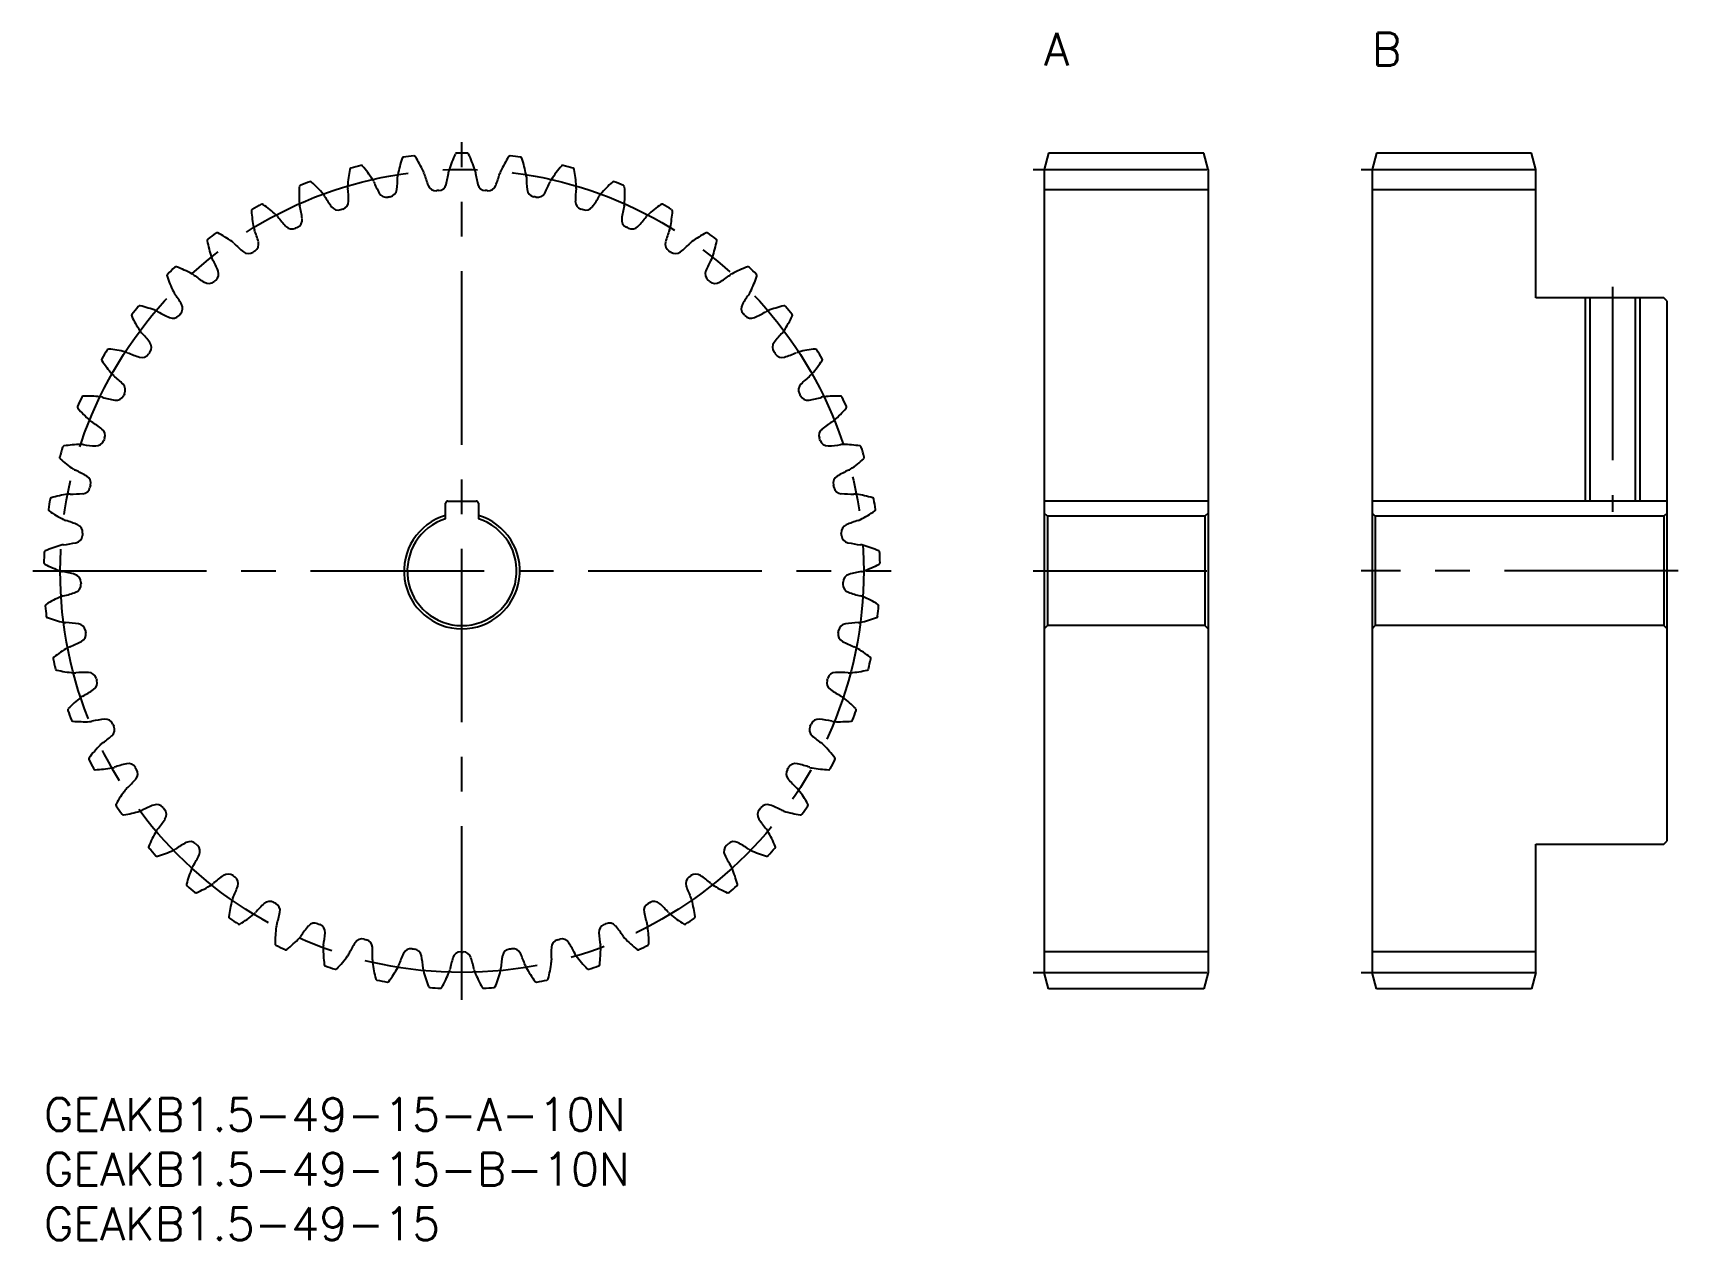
# Model space of a CAD drawing. Extents: x -1 to 150, y -13 to 97.
import ezdxf

# ---------------------------------------------------------------- set-up
doc = ezdxf.new("R2010")
doc.units = 0
doc.header["$LTSCALE"] = 0.5
doc.linetypes.add('CENTER', pattern=[50.8, 31.75, -6.35, 6.35, -6.35])
for name, color, linetype in [('MSM_CENTER', 1, 'CENTER'), ('MSM_CONTINUOUS', 7, 'CONTINUOUS'), ('MSM_NARROW', 5, 'CONTINUOUS'), ('MSM_PART_NUMBER', 7, 'CONTINUOUS')]:
    doc.layers.add(name, color=color, linetype=linetype)
doc.styles.get("Standard").update_dxf_attribs({"font": 'txt.shx', "height": 1, "bigfont": 'bigfont.shx'})

# ---------------------------------------------------------------- blocks, each defined once
blk = doc.blocks.new('*U2')
at = {"layer": 'MSM_PART_NUMBER'}
blk.add_text('GEAKB1.5-49-15-A-10N', height=3, dxfattribs=at).set_placement((0, -3))
blk = doc.blocks.new('*U3')
at = {"layer": 'MSM_PART_NUMBER'}
blk.add_text('GEAKB1.5-49-15-B-10N', height=3, dxfattribs=at).set_placement((0, -8))
blk = doc.blocks.new('*U4')
at = {"layer": 'MSM_PART_NUMBER'}
blk.add_text('GEAKB1.5-49-15', height=3, dxfattribs=at).set_placement((0, -13))
blk = doc.blocks.new('*U5')
at = {"layer": 'MSM_PART_NUMBER'}
blk.add_text('B', height=3, dxfattribs=at).set_placement((121.5, 94.5))
blk = doc.blocks.new('*U6')
at = {"layer": 'MSM_PART_NUMBER'}
blk.add_text('A', height=3, dxfattribs=at).set_placement((91.5, 94.5))

msp = doc.modelspace()

# ---------------------------------------------------------------- linework, layer by layer
at = {"layer": 'MSM_CENTER'}
for p, q in [((38.25, 9), (38.25, 87.5)), ((90.5, 85), (107.5, 85)), ((120.5, 85), (137.5, 85)), ((143.5, 74.25), (143.5, 53.65)), ((-1, 48.25), (77.5, 48.25)), ((90.5, 48.25), (107.5, 48.25)), ((149.5, 48.25), (120.5, 48.25)), ((90.5, 11.5), (107.5, 11.5)), ((120.5, 11.5), (137.5, 11.5))]:
    msp.add_line(p, q, dxfattribs=at)
msp.add_circle((38.25, 48.25), 36.75, dxfattribs=at)
at = {"layer": 'MSM_CONTINUOUS'}
for p, q in [((91.9, 86.5), (91.5, 85)), ((106.1, 86.5), (91.9, 86.5)), ((106.5, 85), (106.1, 86.5)), ((121.9, 86.5), (121.5, 85)), ((136.1, 86.5), (121.9, 86.5)), ((136.5, 85), (136.1, 86.5)), ((91.5, 85), (91.5, 11.5)), ((106.5, 85), (106.5, 11.5)), ((121.5, 85), (121.5, 11.5)), ((136.5, 73.25), (136.5, 85)), ((106.5, 83.12), (91.5, 83.12)), ((136.5, 83.12), (121.5, 83.12)), ((148.2, 73.25), (136.5, 73.25)), ((141.43, 73.25), (141.43, 54.65)), ((145.57, 73.25), (145.57, 54.65)), ((148.5, 72.95), (148.2, 73.25)), ((148.5, 23.55), (148.5, 72.95)), ((36.75, 53.02), (36.75, 54.45)), ((36.95, 54.65), (39.55, 54.65)), ((39.75, 54.45), (39.75, 53.02)), ((106.5, 54.65), (91.5, 54.65)), ((148.5, 54.65), (121.5, 54.65)), ((91.8, 53.25), (91.5, 53.55)), ((106.2, 53.25), (91.8, 53.25)), ((91.8, 53.25), (91.8, 43.25)), ((106.5, 53.55), (106.2, 53.25)), ((106.2, 53.25), (106.2, 43.25)), ((121.8, 53.25), (121.5, 53.55)), ((148.2, 53.25), (121.8, 53.25)), ((121.8, 53.25), (121.8, 43.25)), ((148.5, 53.55), (148.2, 53.25)), ((148.2, 53.25), (148.2, 43.25)), ((91.8, 43.25), (91.5, 42.95)), ((106.2, 43.25), (91.8, 43.25)), ((106.5, 42.95), (106.2, 43.25)), ((121.8, 43.25), (121.5, 42.95)), ((148.2, 43.25), (121.8, 43.25)), ((148.5, 42.95), (148.2, 43.25)), ((136.5, 23.25), (148.2, 23.25)), ((136.5, 11.5), (136.5, 23.25)), ((148.2, 23.25), (148.5, 23.55)), ((106.5, 13.38), (91.5, 13.38)), ((136.5, 13.38), (121.5, 13.38)), ((91.9, 10), (91.5, 11.5)), ((106.5, 11.5), (106.1, 10)), ((121.9, 10), (121.5, 11.5)), ((136.5, 11.5), (136.1, 10)), ((106.1, 10), (91.9, 10)), ((136.1, 10), (121.9, 10))]:
    msp.add_line(p, q, dxfattribs=at)
for centre, radius, start, end in [((44.42, 82.23), 12.25, 161.9758, 169.1837), ((32.91, 85.97), 0.15, 98.0556, 161.9758), ((38.25, 48.25), 38.25, 96.6382, 98.0556), ((33.85, 86.09), 0.15, 32.7181, 96.6382), ((23.67, 79.55), 12.25, 25.5102, 32.7181), ((48.71, 81.16), 12.25, 154.6289, 161.8367), ((37.78, 86.35), 0.15, 90.7087, 154.6289), ((38.25, 48.25), 38.25, 89.2913, 90.7087), ((38.72, 86.35), 0.15, 25.3711, 89.2913), ((27.79, 81.16), 12.25, 18.1633, 25.3711), ((52.83, 79.55), 12.25, 147.2819, 154.4898), ((42.65, 86.09), 0.15, 83.3618, 147.282), ((38.25, 48.25), 38.25, 81.9444, 83.3618), ((43.59, 85.97), 0.15, 18.0242, 81.9443), ((32.08, 82.23), 12.25, 10.8163, 18.0242), ((40.02, 82.74), 12.25, 169.3227, 176.5306), ((28.13, 84.98), 0.15, 105.4026, 169.3228), ((38.25, 48.25), 38.25, 103.9852, 105.4026), ((29.04, 85.22), 0.15, 40.065, 103.9852), ((19.78, 77.43), 12.25, 32.8571, 40.065), ((21.47, 84.42), 10.89, 353.3209, 359.4215), ((33.6, 84.3), 1.24, 169.1837, 179.4807), ((33.6, 84.3), 1.24, 15.2132, 25.5102), ((45.3, 87.49), 10.89, 195.2724, 201.373), ((26.24, 86.27), 10.89, 345.974, 352.0745), ((38.25, 84.59), 1.24, 161.8367, 172.1338), ((38.25, 84.59), 1.24, 7.8662, 18.1633), ((50.26, 86.27), 10.89, 187.9255, 194.026), ((31.2, 87.49), 10.89, 338.627, 344.7276), ((42.9, 84.3), 1.24, 154.4898, 164.7868), ((42.9, 84.3), 1.24, 0.5193, 10.8163), ((55.03, 84.42), 10.89, 180.5785, 186.6791), ((56.72, 77.43), 12.25, 139.935, 147.1429), ((47.46, 85.22), 0.15, 76.0148, 139.935), ((38.25, 48.25), 38.25, 74.5974, 76.0148), ((48.37, 84.98), 0.15, 10.6773, 74.5973), ((36.48, 82.74), 12.25, 3.4694, 10.6773), ((35.6, 82.68), 12.25, 176.6697, 183.8776), ((23.52, 83.39), 0.15, 112.7498, 176.6697), ((38.25, 48.25), 38.25, 111.3321, 112.7495), ((24.39, 83.74), 0.15, 47.412, 111.3321), ((16.2, 74.83), 12.25, 40.2041, 47.412), ((29.03, 83.41), 1.24, 176.5306, 186.8276), ((16.99, 81.98), 10.89, 0.6678, 6.7684), ((29.03, 83.41), 1.24, 22.5601, 32.8571), ((40.23, 88.07), 10.89, 202.6193, 208.7199), ((31.34, 83.2), 0.75, 208.7199, 281.1916), ((31.54, 83.24), 0.75, 280.8492, 353.3209), ((35.86, 83.79), 0.75, 201.373, 273.8446), ((38.25, 48.25), 34.88, 93.5023, 93.8446), ((36.07, 83.81), 0.75, 273.5023, 345.974), ((40.43, 83.81), 0.75, 194.026, 266.4977), ((38.25, 48.25), 34.88, 86.1554, 86.4977), ((40.64, 83.79), 0.75, 266.1554, 338.627), ((44.96, 83.24), 0.75, 186.6791, 259.1508), ((45.16, 83.2), 0.75, 258.8084, 331.2801), ((36.27, 88.07), 10.89, 331.2801, 337.3807), ((47.47, 83.41), 1.24, 147.1428, 157.4399), ((59.51, 81.98), 10.89, 173.2316, 179.3322), ((47.47, 83.41), 1.24, 353.1724, 3.4694), ((60.3, 74.83), 12.25, 132.588, 139.7959), ((52.11, 83.74), 0.15, 68.6679, 132.5881), ((38.25, 48.25), 38.25, 67.2505, 68.6679), ((52.98, 83.39), 0.15, 3.3303, 67.2505), ((40.9, 82.68), 12.25, 356.1224, 3.3303), ((19.14, 81.21), 0.15, 120.0962, 184.0166), ((38.25, 48.25), 38.25, 118.679, 120.0965), ((19.97, 81.68), 0.15, 54.7589, 118.6791), ((12.98, 71.79), 12.25, 47.551, 54.7589), ((24.61, 81.94), 1.24, 183.8776, 194.1746), ((12.85, 78.98), 10.89, 8.0148, 14.1154), ((24.61, 81.94), 1.24, 29.9071, 40.2041), ((35.12, 88), 10.89, 209.9663, 216.0669), ((26.92, 82.03), 0.75, 216.0669, 288.5385), ((38.25, 48.25), 34.87, 108.1962, 108.5385), ((27.13, 82.09), 0.75, 288.1962, 0.6679), ((38.25, 48.25), 34.87, 100.8492, 101.1916), ((38.25, 48.25), 34.88, 78.8084, 79.1508), ((49.37, 82.09), 0.75, 179.3322, 251.8038), ((38.25, 48.25), 34.87, 71.4615, 71.8038), ((49.58, 82.03), 0.75, 251.4615, 323.9332), ((41.38, 88), 10.89, 323.9332, 330.0337), ((51.89, 81.94), 1.24, 139.7959, 150.0929), ((63.65, 78.98), 10.89, 165.8846, 171.9852), ((51.89, 81.94), 1.24, 345.8254, 356.1225), ((63.52, 71.79), 12.25, 125.2411, 132.449), ((56.53, 81.68), 0.15, 61.321, 125.2411), ((38.25, 48.25), 38.25, 59.9035, 61.321), ((57.36, 81.21), 0.15, 355.9834, 59.9036), ((31.21, 82.06), 12.25, 184.0166, 191.2245), ((20.42, 79.92), 1.24, 37.254, 47.551), ((30.06, 87.27), 10.89, 217.3132, 223.4138), ((22.7, 80.3), 0.75, 223.4138, 295.8855), ((22.89, 80.39), 0.75, 295.5431, 8.0148), ((53.61, 80.39), 0.75, 171.9852, 244.4569), ((53.8, 80.3), 0.75, 244.1145, 316.5862), ((46.44, 87.27), 10.89, 316.5862, 322.6868), ((56.08, 79.92), 1.24, 132.449, 142.746), ((45.29, 82.06), 12.25, 348.7755, 355.9834), ((15.09, 78.5), 0.15, 127.4437, 191.3636), ((26.95, 80.88), 12.25, 191.3636, 198.5714), ((38.25, 48.25), 38.25, 126.026, 127.4434), ((15.84, 79.06), 0.15, 62.1058, 126.026), ((10.18, 68.37), 12.25, 54.898, 62.1058), ((16.51, 77.38), 1.24, 44.6009, 54.898), ((20.42, 79.92), 1.24, 191.2245, 201.5215), ((9.13, 75.48), 10.89, 15.3617, 21.4623), ((18.9, 78.16), 0.75, 302.8901, 15.3617), ((38.25, 48.25), 34.87, 115.5431, 115.8855), ((38.25, 48.25), 34.88, 64.1145, 64.4569), ((57.6, 78.16), 0.75, 164.6383, 237.11), ((67.37, 75.48), 10.89, 158.5377, 164.6383), ((56.08, 79.92), 1.24, 338.4785, 348.7755), ((59.99, 77.38), 1.24, 125.102, 135.3991), ((66.32, 68.37), 12.25, 117.8942, 125.102), ((60.66, 79.06), 0.15, 53.974, 117.8942), ((38.25, 48.25), 38.25, 52.5566, 53.974), ((49.55, 80.88), 12.25, 341.4286, 348.6364), ((61.41, 78.5), 0.15, 348.6364, 52.5567), ((16.51, 77.38), 1.24, 198.5714, 208.8685), ((5.89, 71.53), 10.89, 22.7087, 28.8092), ((25.14, 85.9), 10.89, 224.6601, 230.7607), ((18.73, 78.05), 0.75, 230.7607, 303.2324), ((38.25, 48.25), 34.88, 122.89, 123.2324), ((38.25, 48.25), 34.87, 56.7676, 57.11), ((57.77, 78.05), 0.75, 236.7676, 309.2393), ((51.36, 85.9), 10.89, 309.2393, 315.3399), ((70.61, 71.53), 10.89, 151.1908, 157.2913), ((59.99, 77.38), 1.24, 331.1315, 341.4286), ((11.41, 75.29), 0.15, 134.7903, 198.7105), ((38.25, 48.25), 38.25, 133.3729, 134.7903), ((12.09, 75.94), 0.15, 69.4528, 133.373), ((7.84, 64.61), 12.25, 62.2449, 69.4528), ((12.97, 74.36), 1.24, 51.9479, 62.2449), ((20.43, 83.92), 10.89, 232.0071, 238.1077), ((15.24, 75.45), 0.75, 310.237, 22.7087), ((61.26, 75.45), 0.75, 157.2913, 229.763), ((56.07, 83.92), 10.89, 301.8923, 307.9929), ((63.53, 74.36), 1.24, 117.7551, 128.0521), ((68.66, 64.61), 12.25, 110.5472, 117.7551), ((64.41, 75.94), 0.15, 46.6271, 110.5473), ((38.25, 48.25), 38.25, 45.2097, 46.6271), ((65.09, 75.29), 0.15, 341.2895, 45.2097), ((22.87, 79.17), 12.25, 198.7105, 205.9184), ((12.97, 74.36), 1.24, 205.9184, 216.2154), ((15.08, 75.31), 0.75, 238.1077, 310.5793), ((38.25, 48.25), 34.87, 130.237, 130.5793), ((38.25, 48.25), 34.88, 49.4207, 49.763), ((61.42, 75.31), 0.75, 229.4207, 301.8924), ((63.53, 74.36), 1.24, 323.7846, 334.0816), ((53.63, 79.17), 12.25, 334.0816, 341.2895), ((38.25, 48.25), 38.25, 140.7199, 142.1373), ((8.76, 72.37), 0.15, 76.7997, 140.7199), ((6, 60.59), 12.25, 69.5918, 76.7997), ((3.17, 67.2), 10.89, 30.0556, 36.1562), ((11.95, 72.28), 0.75, 317.5839, 30.0556), ((64.55, 72.28), 0.75, 149.9444, 222.4161), ((73.33, 67.2), 10.89, 143.8438, 149.9444), ((70.5, 60.59), 12.25, 103.2003, 110.4082), ((67.74, 72.37), 0.15, 39.2801, 103.2003), ((38.25, 48.25), 38.25, 37.8627, 39.2801), ((8.17, 71.63), 0.15, 142.1373, 206.0575), ((19.04, 76.95), 12.25, 206.0574, 213.2653), ((9.83, 70.91), 1.24, 59.2948, 69.5918), ((16.02, 81.34), 10.89, 239.354, 245.4546), ((11.81, 72.12), 0.75, 245.4546, 317.9263), ((38.25, 48.25), 34.88, 137.5839, 137.9263), ((38.25, 48.25), 34.88, 42.0737, 42.4161), ((64.69, 72.12), 0.75, 222.0737, 294.5454), ((60.48, 81.34), 10.89, 294.5454, 300.646), ((66.67, 70.91), 1.24, 110.4082, 120.7052), ((57.46, 76.95), 12.25, 326.7347, 333.9426), ((68.33, 71.63), 0.15, 333.9426, 37.8628), ((9.83, 70.91), 1.24, 213.2653, 223.5623), ((1.04, 62.56), 10.89, 37.4025, 43.5031), ((75.46, 62.56), 10.89, 136.4969, 142.5975), ((66.67, 70.91), 1.24, 316.4377, 326.7347), ((38.25, 48.25), 38.25, 148.0668, 149.4842), ((5.92, 68.4), 0.15, 84.1466, 148.0668), ((4.68, 56.37), 12.25, 76.9388, 84.1466), ((7.17, 67.09), 1.24, 66.6417, 76.9388), ((11.97, 78.23), 10.89, 246.701, 252.8015), ((8.97, 68.54), 0.75, 252.8015, 325.2732), ((38.25, 48.25), 34.87, 144.9309, 145.2732), ((9.09, 68.72), 0.75, 324.9309, 37.4026), ((67.41, 68.72), 0.75, 142.5975, 215.0691), ((38.25, 48.25), 34.88, 34.7268, 35.0691), ((67.53, 68.54), 0.75, 214.7268, 287.1985), ((64.53, 78.23), 10.89, 287.1985, 293.299), ((69.33, 67.09), 1.24, 103.0612, 113.3583), ((71.82, 56.37), 12.25, 95.8534, 103.0612), ((70.58, 68.4), 0.15, 31.9332, 95.8534), ((38.25, 48.25), 38.25, 30.5158, 31.9332), ((5.43, 67.6), 0.15, 149.4842, 213.4044), ((15.53, 74.26), 12.25, 213.4044, 220.6122), ((7.17, 67.09), 1.24, 220.6122, 230.9093), ((69.33, 67.09), 1.24, 309.0907, 319.3878), ((60.97, 74.26), 12.25, 319.3878, 326.5956), ((71.07, 67.6), 0.15, 326.5956, 30.5158), ((-0.49, 57.68), 10.89, 44.7495, 50.8501), ((6.71, 64.82), 0.75, 332.2778, 44.7495), ((69.79, 64.82), 0.75, 135.2505, 207.7222), ((76.99, 57.68), 10.89, 129.1499, 135.2505), ((3.22, 63.24), 0.15, 156.8312, 220.7513), ((38.25, 48.25), 38.25, 155.4137, 156.8312), ((3.6, 64.1), 0.15, 91.4936, 155.4138), ((3.92, 52.01), 12.25, 84.2857, 91.4936), ((5.02, 62.96), 1.24, 73.9887, 84.2857), ((8.35, 74.62), 10.89, 254.0479, 260.1485), ((6.62, 64.63), 0.75, 260.1485, 332.6202), ((38.25, 48.25), 34.87, 152.2778, 152.6202), ((38.25, 48.25), 34.88, 27.3798, 27.7222), ((69.88, 64.63), 0.75, 207.3798, 279.8515), ((68.15, 74.62), 10.89, 279.8515, 285.9521), ((71.48, 62.96), 1.24, 95.7143, 106.0113), ((72.58, 52.01), 12.25, 88.5064, 95.7143), ((72.9, 64.1), 0.15, 24.5863, 88.5064), ((38.25, 48.25), 38.25, 23.1688, 24.5863), ((73.28, 63.24), 0.15, 319.2487, 23.1688), ((12.39, 71.14), 12.25, 220.7513, 227.9592), ((5.02, 62.96), 1.24, 227.9592, 238.2562), ((-1.37, 52.65), 10.89, 52.0964, 58.197), ((77.87, 52.65), 10.89, 121.803, 127.9036), ((71.48, 62.96), 1.24, 301.7438, 312.0408), ((64.11, 71.14), 12.25, 312.0408, 319.2487), ((4.85, 60.65), 0.75, 339.6247, 52.0964), ((38.25, 48.25), 34.88, 159.6247, 159.9671), ((71.65, 60.65), 0.75, 127.9036, 200.3753), ((38.25, 48.25), 34.88, 20.0329, 20.3753), ((38.25, 48.25), 38.25, 162.7607, 164.1781), ((1.86, 59.54), 0.15, 98.8405, 162.7607), ((3.72, 47.59), 12.25, 91.6327, 98.8405), ((3.41, 58.59), 1.24, 81.3356, 91.6327), ((5.22, 70.58), 10.89, 261.3948, 267.4954), ((4.78, 60.45), 0.75, 267.4954, 339.9671), ((71.72, 60.45), 0.75, 200.0329, 272.5046), ((71.28, 70.58), 10.89, 272.5046, 278.6052), ((73.09, 58.59), 1.24, 88.3673, 98.6644), ((72.78, 47.59), 12.25, 81.1595, 88.3673), ((74.64, 59.54), 0.15, 17.2393, 81.1595), ((38.25, 48.25), 38.25, 15.8219, 17.2393), ((1.59, 58.64), 0.15, 164.1781, 228.0983), ((9.67, 67.64), 12.25, 228.0983, 235.3061), ((3.41, 58.59), 1.24, 235.3061, 245.6032), ((-1.61, 47.55), 10.89, 59.4434, 65.5439), ((78.11, 47.55), 10.89, 114.4561, 120.5566), ((73.09, 58.59), 1.24, 294.3968, 304.6939), ((66.83, 67.64), 12.25, 304.6939, 311.9017), ((74.91, 58.64), 0.15, 311.9017, 15.8218), ((3.49, 56.07), 0.75, 274.8424, 347.314), ((3.54, 56.28), 0.75, 346.9717, 59.4434), ((38.25, 48.25), 34.88, 166.9717, 167.314), ((72.96, 56.28), 0.75, 120.5566, 193.0283), ((38.25, 48.25), 34.88, 12.686, 13.0283), ((73.01, 56.07), 0.75, 192.686, 265.1577), ((38.25, 48.25), 38.25, 170.1076, 171.525), ((0.72, 54.8), 0.15, 106.1875, 170.1076), ((4.09, 43.18), 12.25, 98.9796, 106.1875), ((2.37, 54.05), 1.24, 88.6826, 98.9796), ((2.64, 66.18), 10.89, 268.7418, 274.8424), ((36.95, 54.45), 0.2, 90, 180), ((39.55, 54.45), 0.2, 0, 90), ((73.86, 66.18), 10.89, 265.1576, 271.2582), ((74.13, 54.05), 1.24, 81.0204, 91.3174), ((72.41, 43.18), 12.25, 73.8125, 81.0204), ((75.78, 54.8), 0.15, 9.8924, 73.8126), ((38.25, 48.25), 38.25, 8.475, 9.8924), ((0.57, 53.87), 0.15, 171.525, 235.4452), ((7.43, 63.83), 12.25, 235.4452, 242.6531), ((2.37, 54.05), 1.24, 242.6531, 252.9501), ((-1.2, 42.46), 10.89, 66.7903, 72.8909), ((38.25, 48.25), 5.3, 106.4405, 73.5595), ((38.25, 48.25), 5, 107.4576, 72.5424), ((77.7, 42.46), 10.89, 107.1091, 113.2097), ((74.13, 54.05), 1.24, 287.0499, 297.3469), ((69.07, 63.83), 12.25, 297.3469, 304.5548), ((75.93, 53.87), 0.15, 304.5548, 8.4749), ((2.78, 51.56), 0.75, 282.1893, 354.661), ((2.8, 51.78), 0.75, 354.3186, 66.7903), ((38.25, 48.25), 34.87, 174.3186, 174.661), ((73.7, 51.78), 0.75, 113.2097, 185.6814), ((38.25, 48.25), 34.87, 5.339, 5.6814), ((73.72, 51.56), 0.75, 185.339, 257.8107), ((38.25, 48.25), 38.25, 177.4546, 178.872), ((0.19, 49.94), 0.15, 113.5344, 177.4546), ((5.02, 38.85), 12.25, 106.3265, 113.5344), ((1.92, 49.41), 1.24, 96.0295, 106.3265), ((0.64, 61.48), 10.89, 276.0887, 282.1893), ((75.86, 61.48), 10.89, 257.8107, 263.9113), ((74.58, 49.41), 1.24, 73.6735, 83.9705), ((71.48, 38.85), 12.25, 66.4656, 73.6735), ((76.31, 49.94), 0.15, 2.5454, 66.4656), ((38.25, 48.25), 38.25, 1.128, 2.5454), ((0.16, 49), 0.15, 178.872, 242.7922), ((5.69, 59.76), 12.25, 242.7921, 250), ((1.92, 49.41), 1.24, 250, 260.297), ((-0.13, 37.46), 10.89, 74.1372, 80.2378), ((76.63, 37.46), 10.89, 99.7622, 105.8628), ((74.58, 49.41), 1.24, 279.703, 290), ((70.81, 59.76), 12.25, 290, 297.2079), ((76.34, 49), 0.15, 297.2079, 1.128), ((2.64, 47.21), 0.75, 1.6656, 74.1372), ((2.65, 47), 0.75, 289.5362, 2.0079), ((38.25, 48.25), 34.87, 181.6656, 182.0079), ((38.25, 48.25), 34.88, 357.9921, 358.3344), ((73.85, 47), 0.75, 177.9921, 250.4638), ((73.86, 47.21), 0.75, 105.8628, 178.3344), ((0.28, 45.06), 0.15, 120.8813, 184.8015), ((6.49, 34.68), 12.25, 113.6735, 120.8813), ((2.07, 44.76), 1.24, 103.3764, 113.6735), ((-0.74, 56.56), 10.89, 283.4357, 289.5362), ((77.24, 56.56), 10.89, 250.4638, 256.5643), ((74.43, 44.76), 1.24, 66.3265, 76.6236), ((70.01, 34.68), 12.25, 59.1187, 66.3265), ((76.22, 45.06), 0.15, 355.1985, 59.1187), ((38.25, 48.25), 38.25, 184.8015, 186.2189), ((0.37, 44.12), 0.15, 186.2189, 250.1391), ((4.49, 55.5), 12.25, 250.1391, 257.3469), ((72.01, 55.5), 12.25, 282.6531, 289.8609), ((76.13, 44.12), 0.15, 289.8609, 353.781), ((38.25, 48.25), 38.25, 353.7811, 355.1985), ((2.07, 44.76), 1.24, 257.3469, 267.644), ((1.56, 32.64), 10.89, 81.4842, 87.5848), ((3.06, 42.67), 0.75, 9.0125, 81.4842), ((3.1, 42.46), 0.75, 296.8832, 9.3548), ((38.25, 48.25), 34.88, 189.0125, 189.3548), ((73.4, 42.46), 0.75, 170.6452, 243.1168), ((38.25, 48.25), 34.88, 350.6452, 350.9875), ((73.44, 42.67), 0.75, 98.5158, 170.9875), ((74.94, 32.64), 10.89, 92.4152, 98.5158), ((74.43, 44.76), 1.24, 272.356, 282.6531), ((8.49, 30.73), 12.25, 121.0204, 128.2283), ((2.82, 40.16), 1.24, 110.7234, 121.0204), ((-1.49, 51.5), 10.89, 290.7826, 296.8832), ((77.99, 51.5), 10.89, 243.1168, 249.2174), ((73.68, 40.16), 1.24, 58.9796, 69.2766), ((68.01, 30.73), 12.25, 51.7717, 58.9796), ((1, 40.23), 0.15, 128.2283, 192.1484), ((38.25, 48.25), 38.25, 192.1484, 193.5659), ((1.21, 39.31), 0.15, 193.5659, 257.486), ((3.83, 51.13), 12.25, 257.486, 264.6939), ((72.67, 51.13), 12.25, 275.3061, 282.514), ((75.29, 39.31), 0.15, 282.514, 346.4341), ((38.25, 48.25), 38.25, 346.4341, 347.8516), ((75.5, 40.23), 0.15, 347.8516, 51.7718), ((2.82, 40.16), 1.24, 264.6939, 274.9909), ((3.86, 28.08), 10.89, 88.8311, 94.9317), ((4.07, 38.22), 0.75, 16.3594, 88.8311), ((4.13, 38.01), 0.75, 304.2301, 16.7018), ((38.25, 48.25), 34.87, 196.3594, 196.7018), ((72.37, 38.01), 0.75, 163.2982, 235.7699), ((38.25, 48.25), 34.88, 343.2982, 343.6406), ((72.43, 38.22), 0.75, 91.1689, 163.6406), ((72.64, 28.08), 10.89, 85.0683, 91.1689), ((73.68, 40.16), 1.24, 265.0091, 275.3061), ((10.98, 27.07), 12.25, 128.3673, 135.5752), ((4.14, 35.7), 1.24, 118.0703, 128.3674), ((-1.58, 46.39), 10.89, 298.1295, 304.2301), ((78.08, 46.39), 10.89, 235.7699, 241.8705), ((72.36, 35.7), 1.24, 51.6327, 61.9297), ((65.52, 27.07), 12.25, 44.4248, 51.6327), ((2.33, 35.53), 0.15, 135.5752, 199.4953), ((38.25, 48.25), 38.25, 199.4954, 200.9128), ((6.72, 23.85), 10.89, 96.178, 102.2786), ((5.63, 33.93), 0.75, 23.7064, 96.1781), ((70.87, 33.93), 0.75, 83.822, 156.2936), ((69.78, 23.85), 10.89, 77.7214, 83.822), ((38.25, 48.25), 38.25, 339.0872, 340.5046), ((74.17, 35.53), 0.15, 340.5046, 44.4248), ((2.66, 34.65), 0.15, 200.9128, 264.833), ((3.75, 46.7), 12.25, 264.8329, 272.0408), ((4.14, 35.7), 1.24, 272.0408, 282.3378), ((-1.01, 41.32), 10.89, 305.4765, 311.5771), ((5.72, 33.73), 0.75, 311.5771, 24.0487), ((38.25, 48.25), 34.87, 203.7064, 204.0487), ((70.78, 33.73), 0.75, 155.9513, 228.423), ((38.25, 48.25), 34.88, 335.9513, 336.2936), ((77.51, 41.32), 10.89, 228.4229, 234.5235), ((72.36, 35.7), 1.24, 257.6622, 267.9592), ((72.75, 46.7), 12.25, 267.9592, 275.1671), ((73.84, 34.65), 0.15, 275.1671, 339.0873), ((13.91, 23.75), 12.25, 135.7143, 142.9222), ((6.03, 31.44), 1.24, 125.4173, 135.7143), ((70.47, 31.44), 1.24, 44.2857, 54.5827), ((62.59, 23.75), 12.25, 37.0778, 44.2857), ((4.26, 31.05), 0.15, 142.9222, 206.8423), ((38.25, 48.25), 38.25, 206.8423, 208.2597), ((4.69, 30.21), 0.15, 208.2597, 272.1799), ((4.23, 42.3), 12.25, 272.1799, 279.3878), ((6.03, 31.44), 1.24, 279.3878, 289.6848), ((10.1, 20.02), 10.89, 103.525, 109.6256), ((7.73, 29.87), 0.75, 31.0533, 103.525), ((38.25, 48.25), 34.88, 211.0533, 211.3957), ((38.25, 48.25), 34.87, 328.6043, 328.9467), ((68.77, 29.87), 0.75, 76.475, 148.9467), ((66.4, 20.02), 10.89, 70.3744, 76.475), ((70.47, 31.44), 1.24, 250.3152, 260.6123), ((72.27, 42.3), 12.25, 260.6122, 267.8201), ((71.81, 30.21), 0.15, 267.8201, 331.7403), ((38.25, 48.25), 38.25, 331.7403, 333.1577), ((72.24, 31.05), 0.15, 333.1577, 37.0779), ((0.2, 36.35), 10.89, 312.8234, 318.924), ((7.84, 29.69), 0.75, 318.924, 31.3957), ((68.66, 29.69), 0.75, 148.6043, 221.076), ((76.3, 36.35), 10.89, 221.076, 227.1766), ((17.24, 20.84), 12.25, 143.0612, 150.2691), ((8.44, 27.46), 1.24, 132.7642, 143.0612), ((68.06, 27.46), 1.24, 36.9388, 47.2358), ((59.26, 20.84), 12.25, 29.7309, 36.9388), ((6.73, 26.84), 0.15, 150.2691, 214.1893), ((38.25, 48.25), 38.25, 214.1893, 215.6067), ((7.27, 26.07), 0.15, 215.6067, 279.5269), ((5.27, 38), 12.25, 279.5268, 286.7347), ((8.44, 27.46), 1.24, 286.7347, 297.0317), ((13.94, 16.65), 10.89, 110.8719, 116.9725), ((10.33, 26.12), 0.75, 38.4003, 110.8719), ((38.25, 48.25), 34.87, 218.4003, 218.7426), ((10.46, 25.96), 0.75, 326.2709, 38.7426), ((66.04, 25.96), 0.75, 141.2574, 213.7291), ((38.25, 48.25), 34.88, 321.2574, 321.5997), ((66.17, 26.12), 0.75, 69.1281, 141.5997), ((62.56, 16.65), 10.89, 63.0275, 69.1281), ((68.06, 27.46), 1.24, 242.9683, 253.2653), ((71.23, 38), 12.25, 253.2653, 260.4732), ((69.23, 26.07), 0.15, 260.4732, 324.3934), ((38.25, 48.25), 38.25, 324.3933, 325.8107), ((69.77, 26.84), 0.15, 325.8107, 29.7309), ((20.92, 18.38), 12.25, 150.4082, 157.616), ((11.34, 23.82), 1.24, 140.1111, 150.4082), ((2.03, 31.58), 10.89, 320.1704, 326.2709), ((74.47, 31.58), 10.89, 213.7291, 219.8296), ((65.16, 23.82), 1.24, 29.5918, 39.8889), ((55.58, 18.38), 12.25, 22.384, 29.5918), ((9.73, 22.99), 0.15, 157.616, 221.5362), ((38.25, 48.25), 38.25, 221.5362, 222.9536), ((6.85, 33.87), 12.25, 286.8738, 294.0816), ((11.34, 23.82), 1.24, 294.0816, 304.3787), ((18.18, 13.8), 10.89, 118.2189, 124.3194), ((13.39, 22.73), 0.75, 45.7472, 118.2189), ((38.25, 48.25), 34.88, 225.7472, 226.0895), ((13.54, 22.58), 0.75, 333.6179, 46.0895), ((62.96, 22.58), 0.75, 133.9105, 206.3821), ((38.25, 48.25), 34.88, 313.9105, 314.2528), ((63.11, 22.73), 0.75, 61.7811, 134.2528), ((58.32, 13.8), 10.89, 55.6806, 61.7811), ((65.16, 23.82), 1.24, 235.6213, 245.9184), ((69.65, 33.87), 12.25, 245.9184, 253.1262), ((38.25, 48.25), 38.25, 317.0464, 318.4638), ((66.77, 22.99), 0.15, 318.4638, 22.384), ((10.36, 22.29), 0.15, 222.9536, 286.8738), ((14.69, 20.58), 1.24, 147.4581, 157.7551), ((4.46, 27.09), 10.89, 327.5173, 333.6179), ((72.04, 27.09), 10.89, 206.3821, 212.4827), ((61.81, 20.58), 1.24, 22.2449, 32.5419), ((66.14, 22.29), 0.15, 253.1262, 317.0464), ((24.88, 16.41), 12.25, 157.7551, 164.963), ((13.2, 19.55), 0.15, 164.963, 228.8832), ((14.69, 20.58), 1.24, 301.4286, 311.7256), ((22.75, 11.52), 10.89, 125.5658, 131.6664), ((16.86, 19.76), 0.75, 53.0941, 125.5658), ((38.25, 48.25), 34.88, 233.0941, 233.4365), ((17.03, 19.64), 0.75, 340.9648, 53.4365), ((59.47, 19.64), 0.75, 126.5635, 199.0352), ((38.25, 48.25), 34.88, 306.5635, 306.9059), ((59.64, 19.76), 0.75, 54.4342, 126.9059), ((53.75, 11.52), 10.89, 48.3336, 54.4342), ((61.81, 20.58), 1.24, 228.2744, 238.5714), ((51.62, 16.41), 12.25, 15.037, 22.2449), ((63.3, 19.55), 0.15, 311.1169, 15.0371), ((38.25, 48.25), 38.25, 228.8831, 230.3005), ((13.91, 18.94), 0.15, 230.3005, 294.2207), ((8.95, 29.97), 12.25, 294.2207, 301.4286), ((29.06, 14.96), 12.25, 165.102, 172.3099), ((18.42, 17.79), 1.24, 154.805, 165.102), ((7.44, 22.94), 10.89, 334.8642, 340.9648), ((69.06, 22.94), 10.89, 199.0352, 205.1358), ((58.08, 17.79), 1.24, 14.898, 25.195), ((47.44, 14.96), 12.25, 7.6901, 14.898), ((67.55, 29.97), 12.25, 238.5714, 245.7793), ((62.59, 18.94), 0.15, 245.7793, 309.6995), ((38.25, 48.25), 38.25, 309.6995, 311.1169), ((17.07, 16.58), 0.15, 172.3099, 236.23), ((11.53, 26.37), 12.25, 301.5676, 308.7755), ((18.42, 17.79), 1.24, 308.7755, 319.0725), ((27.58, 9.84), 10.89, 132.9127, 139.0133), ((20.68, 17.26), 0.75, 60.4411, 132.9128), ((38.25, 48.25), 34.88, 240.4411, 240.7834), ((20.86, 17.16), 0.75, 348.3117, 60.7834), ((10.93, 19.21), 10.89, 342.2112, 348.3117), ((55.64, 17.16), 0.75, 119.2166, 191.6883), ((65.57, 19.21), 10.89, 191.6883, 197.7888), ((38.25, 48.25), 34.88, 299.2166, 299.5589), ((55.82, 17.26), 0.75, 47.0873, 119.5589), ((48.92, 9.84), 10.89, 40.9867, 47.0873), ((58.08, 17.79), 1.24, 220.9275, 231.2245), ((64.97, 26.37), 12.25, 231.2245, 238.4324), ((59.43, 16.58), 0.15, 303.7699, 7.6901), ((38.25, 48.25), 38.25, 236.2301, 237.6475), ((17.86, 16.06), 0.15, 237.6475, 301.5677), ((33.4, 14.06), 12.25, 172.449, 179.6568), ((22.48, 15.5), 1.24, 162.152, 172.449), ((32.58, 8.79), 10.89, 140.2597, 146.3603), ((24.78, 15.27), 0.75, 67.788, 140.2597), ((38.25, 48.25), 34.88, 247.788, 248.1304), ((24.98, 15.19), 0.75, 355.6587, 68.1304), ((14.87, 15.96), 10.89, 349.5581, 355.6587), ((51.52, 15.19), 0.75, 111.8696, 184.3413), ((61.63, 15.96), 10.89, 184.3413, 190.4419), ((38.25, 48.25), 34.87, 291.8696, 292.212), ((51.72, 15.27), 0.75, 39.7403, 112.212), ((43.92, 8.79), 10.89, 33.6397, 39.7403), ((54.02, 15.5), 1.24, 7.551, 17.848), ((43.1, 14.06), 12.25, 0.3432, 7.551), ((58.64, 16.06), 0.15, 238.4324, 302.3526), ((38.25, 48.25), 38.25, 302.3525, 303.7699), ((21.3, 14.13), 0.15, 179.6568, 243.577), ((38.25, 48.25), 38.25, 243.577, 244.9944), ((22.14, 13.72), 0.15, 244.9944, 308.9146), ((14.54, 23.14), 12.25, 308.9146, 316.1224), ((22.48, 15.5), 1.24, 316.1224, 326.4195), ((26.8, 13.76), 1.24, 169.4989, 179.7959), ((37.81, 13.72), 12.25, 179.7959, 187.0038), ((37.67, 8.39), 10.89, 147.6066, 153.7072), ((29.11, 13.82), 0.75, 75.1349, 147.6066), ((38.25, 48.25), 34.88, 255.1349, 255.4773), ((29.32, 13.76), 0.75, 3.0056, 75.4773), ((19.19, 13.23), 10.89, 356.905, 3.0056), ((33.59, 12.93), 0.75, 82.4819, 154.9536), ((38.25, 48.25), 34.88, 262.4819, 262.8242), ((33.8, 12.9), 0.75, 10.3526, 82.8242), ((42.7, 12.9), 0.75, 97.1758, 169.6475), ((38.25, 48.25), 34.87, 277.1758, 277.5181), ((42.91, 12.93), 0.75, 25.0464, 97.5181), ((57.31, 13.23), 10.89, 176.9944, 183.095), ((47.18, 13.76), 0.75, 104.5227, 176.9944), ((38.25, 48.25), 34.88, 284.5227, 284.8651), ((47.39, 13.82), 0.75, 32.3934, 104.8651), ((38.83, 8.39), 10.89, 26.2928, 32.3934), ((38.69, 13.72), 12.25, 352.9962, 0.2041), ((49.7, 13.76), 1.24, 0.2041, 10.5011), ((54.02, 15.5), 1.24, 213.5805, 223.8776), ((61.96, 23.14), 12.25, 223.8776, 231.0854), ((54.36, 13.72), 0.15, 231.0854, 295.0055), ((38.25, 48.25), 38.25, 295.0056, 296.423), ((55.2, 14.13), 0.15, 296.423, 0.3432), ((25.8, 12.24), 0.15, 187.0038, 250.924), ((38.25, 48.25), 38.25, 250.9239, 252.3414), ((17.95, 20.31), 12.25, 316.2615, 323.4694), ((26.8, 13.76), 1.24, 323.4694, 333.7664), ((31.3, 12.58), 1.24, 176.8458, 187.1429), ((42.23, 13.94), 12.25, 187.1429, 194.3507), ((31.3, 12.58), 1.24, 330.8163, 341.1134), ((42.77, 8.64), 10.89, 154.9536, 161.0541), ((23.83, 11.08), 10.89, 4.252, 10.3526), ((47.8, 9.54), 10.89, 162.3005, 168.4011), ((38.14, 12.63), 0.75, 89.8288, 162.3005), ((38.25, 48.25), 34.88, 269.8288, 270.1712), ((38.36, 12.63), 0.75, 17.6995, 90.1712), ((28.7, 9.54), 10.89, 11.5989, 17.6995), ((52.67, 11.08), 10.89, 169.6474, 175.748), ((33.73, 8.64), 10.89, 18.9459, 25.0464), ((45.2, 12.58), 1.24, 198.8866, 209.1837), ((34.27, 13.94), 12.25, 345.6493, 352.8571), ((45.2, 12.58), 1.24, 352.8571, 3.1542), ((49.7, 13.76), 1.24, 206.2336, 216.5306), ((58.55, 20.31), 12.25, 216.5306, 223.7385), ((38.25, 48.25), 38.25, 287.6586, 289.0761), ((50.7, 12.24), 0.15, 289.0761, 352.9962), ((26.69, 11.95), 0.15, 252.3414, 316.2615), ((30.5, 10.95), 0.15, 194.3507, 258.2708), ((38.25, 48.25), 38.25, 258.2709, 259.6883), ((31.43, 10.77), 0.15, 259.6883, 323.6085), ((21.69, 17.94), 12.25, 323.6085, 330.8163), ((35.92, 11.98), 1.24, 184.1928, 194.4898), ((46.58, 14.73), 12.25, 194.4898, 201.6977), ((25.7, 16.08), 12.25, 330.9554, 338.1633), ((35.92, 11.98), 1.24, 338.1633, 348.4603), ((40.58, 11.98), 1.24, 191.5397, 201.8367), ((50.8, 16.08), 12.25, 201.8367, 209.0446), ((29.92, 14.73), 12.25, 338.3023, 345.5102), ((40.58, 11.98), 1.24, 345.5102, 355.8072), ((54.81, 17.94), 12.25, 209.1837, 216.3915), ((45.07, 10.77), 0.15, 216.3915, 280.3116), ((38.25, 48.25), 38.25, 280.3117, 281.7291), ((46, 10.95), 0.15, 281.7291, 345.6493), ((49.81, 11.95), 0.15, 223.7385, 287.6586), ((35.34, 10.26), 0.15, 201.6977, 265.6179), ((38.25, 48.25), 38.25, 265.6178, 267.0352), ((36.28, 10.2), 0.15, 267.0352, 330.9554), ((40.22, 10.2), 0.15, 209.0446, 272.9648), ((38.25, 48.25), 38.25, 272.9648, 274.3822), ((41.16, 10.26), 0.15, 274.3822, 338.3024)]:
    msp.add_arc(centre, radius, start, end, dxfattribs=at)
at = {"layer": 'MSM_NARROW'}
for p, q in [((141, 73.25), (141, 54.65)), ((146, 73.25), (146, 54.65))]:
    msp.add_line(p, q, dxfattribs=at)

# ---------------------------------------------------------------- block references
at = {"layer": 'MSM_CONTINUOUS'}
for name in ['*U6', '*U5', '*U2', '*U3', '*U4']:
    msp.add_blockref(name, (0, 0), dxfattribs=at)

doc.saveas('drawing.dxf')
